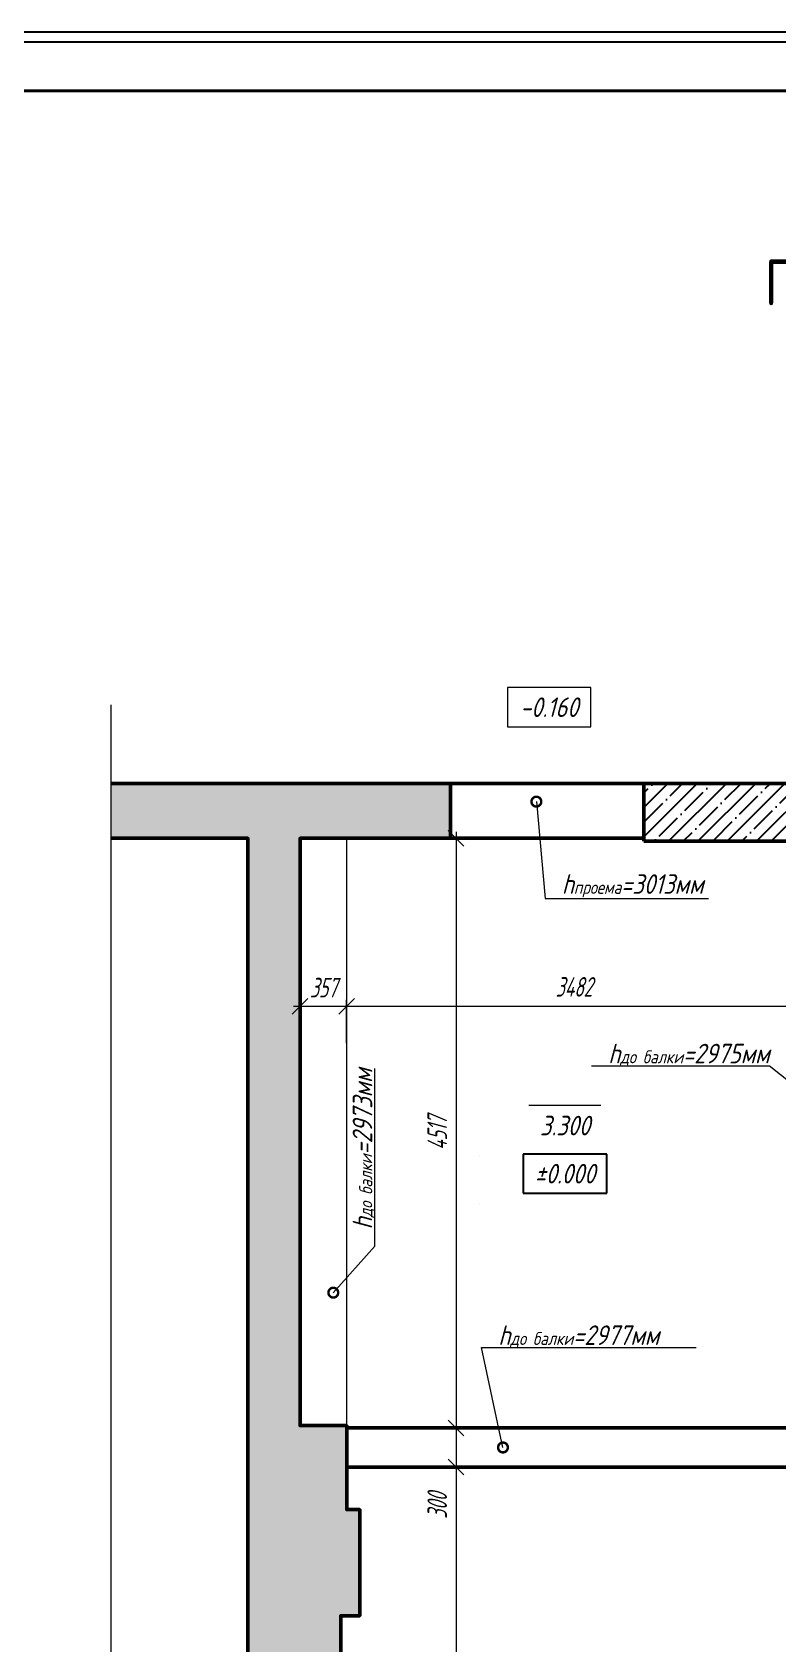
# Model space of a CAD drawing. Header units: millimetres. Extents: x -85477 to 745244, y -3684 to 128206.
# Drawn here: x 613658 to 619368, y 85019 to 97364 of the extents above; entities that cross this region are included whole.
import ezdxf
from ezdxf import colors
from ezdxf.entities.mleader import LeaderData, LeaderLine
from ezdxf.math import Vec2, Vec3

# ---------------------------------------------------------------- set-up
doc = ezdxf.new("R2010")
doc.units = ezdxf.units.MM
doc.linetypes.add('ACAD_ISO02W100', pattern=[15, 12, -3])
for name, color, linetype, lineweight in [('РАЗМЕРЫ', 5, 'Continuous', 15), ('СТЕНЫ 01', 7, 'Continuous', 50), ('ТЕКСТ', 106, 'Continuous', 20)]:
    doc.layers.add(name, color=color, linetype=linetype, lineweight=lineweight)
doc.layers.add('ФОРМАТ', color=7, linetype='Continuous')
doc.layers.add('ШТРИХОВКА', color=3, linetype='Continuous', transparency=0.5)
doc.styles.add('06', font='romans.shx', dxfattribs={"width": 0.6, "oblique": 10})
doc.styles.add('ism - 01', font='simplex.shx', dxfattribs={"width": 0.62, "oblique": 15, "height": 150})
doc.styles.add('ism - 02', font='simplex.shx', dxfattribs={"width": 0.8, "oblique": 15, "height": 150})
doc.styles.add('TITLE', font='romant.shx', dxfattribs={"width": 0.8})
doc.dimstyles.new('ism - 01', dxfattribs={"dimtxt": 150, "dimasz": 120, "dimexe": 50, "dimexo": 100, "dimgap": 65, "dimtad": 1, "dimdec": 0, "dimtxsty": 'ism - 01', "dimblk": 'OBLIQUE', "dimcen": 0, "dimdle": 50, "dimadec": 0, "dimazin": 0, "dimtfac": 1, "dimtdec": 0, "dimtmove": 0, "dimatfit": 3, "dimldrblk": 'OBLIQUE', "dimfxl": 1, "dimlwd": -1, "dimlwe": -1, "dimarcsym": 0})
doc.dimstyles.new('M_100', dxfattribs={"dimscale": 100, "dimtxt": 3, "dimasz": 2, "dimexe": 2, "dimexo": 1, "dimgap": 1, "dimtad": 1, "dimdec": 0, "dimzin": 1, "dimdsep": 46, "dimtxsty": '06', "dimblk1": 'OBLIQUE', "dimblk2": 'OBLIQUE', "dimsah": 1, "dimcen": 0, "dimdle": 2, "dimadec": 0, "dimazin": 0, "dimtfac": 1, "dimtdec": 0, "dimtmove": 1, "dimatfit": 3, "dimldrblk": 'OBLIQUE', "dimfxl": 1, "dimtolj": 1, "dimtzin": 0, "dimarcsym": 0})

# ---------------------------------------------------------------- blocks, each defined once
blk = doc.blocks.new('_DotSmall')
at = {"color": 0, "linetype": 'ByBlock', "const_width": 0.5}
blk.add_lwpolyline([(-0.0625, 0, 1), (0.0625, 0, 1)], format="xyb", close=True, dxfattribs=at)
blk = doc.blocks.new('*U316')
at = {"layer": 'ФОРМАТ', "linetype": 'ByBlock', "lineweight": -2, "ltscale": 1.333333}
blk.add_line((0, 594), (-420, 594), dxfattribs=at)
blk.add_lwpolyline([(-419, 1), (-1, 1), (-1, 593), (-419, 593)], close=True, dxfattribs=at)
at = {"layer": 'ФОРМАТ', "linetype": 'ByBlock', "lineweight": 40}
blk.add_lwpolyline([(-399, 588), (-6, 588), (-6, 6), (-399, 6)], close=True, dxfattribs=at)
blk = doc.blocks.new('*U125')
at = {"layer": 'РАЗМЕРЫ', "color": 0, "ltscale": 100}
blk.add_line((0, -11842.5), (0, 200), dxfattribs=at)
blk = doc.blocks.new('_Oblique')
at = {"color": 0, "lineweight": -2}
blk.add_line((-0.5, -0.5), (0.5, 0.5), dxfattribs=at)
blk = doc.blocks.new('*D982')
at = {"layer": 'Defpoints', "color": 0}
for p in [(616066, 89902), (615709, 89521), (616066, 89521)]:
    blk.add_point(p, dxfattribs=at)
at = {"layer": 'РАЗМЕРЫ', "color": 0}
for p, q in [((615659, 89902), (616116, 89902)), ((615709, 89621), (615709, 89952)), ((616066, 89621), (616066, 89952))]:
    blk.add_line(p, q, dxfattribs=at)
at = {"layer": 'РАЗМЕРЫ', "color": 0, "xscale": 120, "yscale": 120, "zscale": 120, "rotation": 180}
blk.add_blockref('_Oblique', (615709, 89902), dxfattribs=at)
at = {"layer": 'РАЗМЕРЫ', "color": 0, "xscale": 120, "yscale": 120, "zscale": 120}
blk.add_blockref('_Oblique', (616066, 89902), dxfattribs=at)
at = {"layer": 'РАЗМЕРЫ', "color": 0, "insert": (615888, 90045), "char_height": 150, "attachment_point": 5, "style": 'ism - 01'}
blk.add_mtext('357', dxfattribs=at)
blk = doc.blocks.new('*D986')
at = {"layer": 'Defpoints', "color": 0}
for p in [(619548, 89902), (616066, 89521), (619548, 89521)]:
    blk.add_point(p, dxfattribs=at)
at = {"layer": 'РАЗМЕРЫ', "color": 0}
for p, q in [((616016, 89902), (619598, 89902)), ((616066, 89621), (616066, 89952)), ((619548, 89621), (619548, 89952))]:
    blk.add_line(p, q, dxfattribs=at)
at = {"layer": 'РАЗМЕРЫ', "color": 0, "xscale": 120, "yscale": 120, "zscale": 120, "rotation": 180}
blk.add_blockref('_Oblique', (616066, 89902), dxfattribs=at)
at = {"layer": 'РАЗМЕРЫ', "color": 0, "xscale": 120, "yscale": 120, "zscale": 120}
blk.add_blockref('_Oblique', (619548, 89902), dxfattribs=at)
at = {"layer": 'РАЗМЕРЫ', "color": 0, "insert": (617807, 90051), "char_height": 150, "attachment_point": 5, "style": 'ism - 01'}
blk.add_mtext('3482', dxfattribs=at)
blk = doc.blocks.new('*D1014')
at = {"layer": 'Defpoints', "color": 0}
for p in [(616665, 91189), (616904, 86672), (617177, 86672)]:
    blk.add_point(p, dxfattribs=at)
at = {"layer": 'РАЗМЕРЫ', "color": 0}
for p, q in [((616904, 91239), (616904, 86622)), ((616765, 91189), (616954, 91189)), ((617077, 86672), (616854, 86672))]:
    blk.add_line(p, q, dxfattribs=at)
at = {"layer": 'РАЗМЕРЫ', "color": 0, "xscale": 120, "yscale": 120, "zscale": 120}
for p, rotation in [((616904, 91189), 90), ((616904, 86672), 270)]:
    blk.add_blockref('_Oblique', p, dxfattribs=dict(at, rotation=rotation))
at = {"layer": 'РАЗМЕРЫ', "color": 0, "insert": (616760, 88931), "char_height": 150, "attachment_point": 5, "rotation": 90, "style": 'ism - 01'}
blk.add_mtext('4517', dxfattribs=at)
blk = doc.blocks.new('*D1015')
at = {"layer": 'Defpoints', "color": 0}
for p in [(616570, 86672), (616697, 86372), (616904, 86372)]:
    blk.add_point(p, dxfattribs=at)
at = {"layer": 'РАЗМЕРЫ', "color": 0}
for p, q in [((616670, 86672), (616954, 86672)), ((616904, 86722), (616904, 86372)), ((616797, 86372), (616954, 86372)), ((616904, 86372), (616904, 85899))]:
    blk.add_line(p, q, dxfattribs=at)
at = {"layer": 'РАЗМЕРЫ', "color": 0, "xscale": 120, "yscale": 120, "zscale": 120}
for p, rotation in [((616904, 86672), 90), ((616904, 86372), 270)]:
    blk.add_blockref('_Oblique', p, dxfattribs=dict(at, rotation=rotation))
at = {"layer": 'РАЗМЕРЫ', "color": 0, "insert": (616760, 86076), "char_height": 150, "attachment_point": 5, "rotation": 90, "style": 'ism - 01'}
blk.add_mtext('300', dxfattribs=at)
blk = doc.blocks.new('*D1016')
at = {"layer": 'Defpoints', "color": 0}
for p in [(616344, 86372), (616344, 80664), (616904, 80664)]:
    blk.add_point(p, dxfattribs=at)
at = {"layer": 'РАЗМЕРЫ', "color": 0}
for p, q in [((616904, 86422), (616904, 80614)), ((616444, 86372), (616954, 86372)), ((616444, 80664), (616954, 80664))]:
    blk.add_line(p, q, dxfattribs=at)
at = {"layer": 'РАЗМЕРЫ', "color": 0, "xscale": 120, "yscale": 120, "zscale": 120}
for p, rotation in [((616904, 86372), 90), ((616904, 80664), 270)]:
    blk.add_blockref('_Oblique', p, dxfattribs=dict(at, rotation=rotation))
at = {"layer": 'РАЗМЕРЫ', "color": 0, "insert": (616760, 83518), "char_height": 150, "attachment_point": 5, "rotation": 90, "style": 'ism - 01'}
blk.add_mtext('5708', dxfattribs=at)
blk = doc.blocks.new('*D1163')
at = {"layer": 'Defpoints', "color": 0}
for p in [(617083, 88395), (617083, 88395), (617083, 88352)]:
    blk.add_point(p, dxfattribs=at)
at = {"layer": 'РАЗМЕРЫ', "color": 0, "lineweight": -2, "ltscale": 75}
for p, q in [((617418, 88770), (617418, 88470)), ((618058, 88470), (618058, 88770)), ((617083, 88395), (617083, 88395))]:
    blk.add_line(p, q, dxfattribs=at)
at = {"layer": 'РАЗМЕРЫ', "color": 0, "insert": (617738, 88620), "char_height": 150, "attachment_point": 5, "style": 'ism - 02', "bg_fill": 3, "box_fill_scale": 1.1, "bg_fill_color": 256, "bg_fill_true_color": 13158600, "bg_fill_transparency": 0}
blk.add_mtext('\\A1;%%P0.000', dxfattribs=at)
at = {"layer": 'РАЗМЕРЫ', "color": 0, "lineweight": -2, "ltscale": 75}
for p, q in [((618058, 88770), (617418, 88770)), ((617418, 88470), (618058, 88470))]:
    blk.add_line(p, q, dxfattribs=at)
blk = doc.blocks.new('_None')

msp = doc.modelspace()

# ---------------------------------------------------------------- hatches: boundary and pattern name
at = {"layer": 'ШТРИХОВКА', "true_color": 0x000000}
h = msp.add_hatch(dxfattribs=at)
h.set_pattern_fill('ANSI35', color=18, scale=25)
h.paths.add_polyline_path([(619858.5, 80021.3), (620158.5, 80021.3), (620158.5, 80593.3), (619858.5, 80593.3)], flags=16)
h.paths.add_polyline_path([(616231.5, 76160.3), (615947.5, 76160.3), (615947.5, 75600.3), (616231.5, 75600.3)], flags=16)
h.paths.add_polyline_path([(614263.4, 68894.3), (615258.5, 68894.3), (615258.5, 75600.3), (615558.5, 75600.3), (615558.5, 79603.3), (615309.5, 79603.3), (615309.5, 91189.3), (614263.4, 91189.4), (614263.4, 91609.4), (616861.5, 91609.4), (616861.5, 91189.3), (615709.5, 91189.3), (615709.5, 86690.3), (616066.5, 86690.3), (616066.5, 86047.3), (616166.5, 86047.3), (616166.5, 85233.3), (616021.5, 85233.3), (616021.5, 84078.3), (615576.5, 84078.3), (615576.5, 80623.3), (616321.5, 80623.3), (616321.5, 80503.3), (615576.5, 80503.3), (615576.5, 79978.3), (616207, 79978.3), (616207, 79553.3), (616006.6, 79553.3), (616006.6, 78543.3), (617636.6, 78543.3), (617636.6, 80503.3), (617335.5, 80503.3), (617335.5, 80623.3), (618057.8, 80623.3), (618057.8, 80503.3), (617756.6, 80503), (617758.6, 78553.6), (619444.4, 78554.1), (619444.5, 78683.8), (619534.1, 78683.3), (619534.1, 80503), (619454.5, 80503), (619454.5, 80503.3), (619074.5, 80503.3), (619074.5, 80623.3), (619454.5, 80623.3), (619454.5, 80878.3), (619858.5, 80878.3), (619858.5, 80713.3), (620278.5, 80713.3), (620278.5, 79901.3), (619805.5, 79901.3), (619805.5, 78649.3), (619895.5, 78649.3), (619895.5, 78229.3), (615947.5, 78229.3), (615947.5, 76280.3), (616351.5, 76280.3), (616351.5, 75480.3), (616153.5, 75480.3), (616153.5, 75210.3), (615558.5, 75210.3), (615558.5, 70568.3), (615996.5, 70568.3), (615996.5, 69418.3), (616146.5, 69418.3), (616146.5, 68894.3), (616436.5, 68894.3), (616436.5, 68360.3), (614263.4, 68360.3)])
h = msp.add_hatch(dxfattribs=at)
h.set_pattern_fill('ANSI35', color=18, scale=25)
h.paths.add_polyline_path([(623038.5, 91175.3), (624200.5, 91175.3), (624200.5, 91609.3), (623038.5, 91609.3)])
h.paths.add_polyline_path([(618341.5, 91166.3), (620534.5, 91166.3), (620534.5, 91609.3), (618341.5, 91609.3)])

# ---------------------------------------------------------------- linework, layer by layer
at = {"layer": 'РАЗМЕРЫ', "color": 1}
for p, q in [((617297.4, 92343.1), (617297.4, 92043.1)), ((617937.6, 92043.1), (617937.6, 92343.1))]:
    msp.add_line(p, q, dxfattribs=at)
at = {"layer": 'РАЗМЕРЫ'}
msp.add_line((618014.2, 89141.6), (617462.3, 89141.6), dxfattribs=at)
at = {"layer": 'РАЗМЕРЫ', "color": 0, "ltscale": 0.5}
msp.add_lwpolyline([(615309.5, 79603.3), (615309.5, 91189.3), (614263.4, 91189.4), (614263.4, 91609.4), (616861.5, 91609.4), (616861.5, 91189.3), (615709.5, 91189.3), (615709.5, 86690.3), (616066.5, 86690.3), (616066.5, 86047.3), (616166.5, 86047.3), (616166.5, 85233.3), (616021.5, 85233.3), (616021.5, 84078.3)], dxfattribs=at)
at = {"layer": 'РАЗМЕРЫ', "color": 0, "linetype": 'ACAD_ISO02W100', "ltscale": 0.5, "transparency": 33554534}
msp.add_lwpolyline([(615709.5, 91189.3), (615709.5, 86690.3), (616066.5, 86690.3), (616066.5, 91189.3)], close=True, dxfattribs=at)
at = {"layer": 'СТЕНЫ 01'}
for points in [[(614263.4, 91609.4), (616861.5, 91609.3), (616861.5, 91189.3), (615709.5, 91189.3), (615709.5, 86690.3), (616066.5, 86690.3), (616066.5, 86047.3), (616166.5, 86047.3), (616166.5, 85233.3), (616021.5, 85233.3), (616021.5, 84078.3)], [(614263.4, 68894.3), (615258.5, 68894.3), (615258.5, 75600.3), (615558.5, 75600.3), (615558.5, 79603.3), (615309.5, 79603.3), (615309.5, 91189.3), (614263.4, 91189.4)]]:
    msp.add_lwpolyline(points, dxfattribs=at)
for points in [[(618341.5, 91609.3), (616861.5, 91609.3), (616861.5, 91189.3), (618341.5, 91189.3)], [(618341.5, 91166.3), (620534.5, 91166.3), (620534.5, 91609.3), (618341.5, 91609.3)]]:
    msp.add_lwpolyline(points, close=True, dxfattribs=at)
at = {"layer": 'ТЕКСТ', "color": 0}
for p, q in [((617519.4, 91470), (617586.4, 90726.9)), ((615964, 87708.6), (616282.7, 88065.3))]:
    msp.add_line(p, q, dxfattribs=at)

# ---------------------------------------------------------------- block references
at = {"layer": 'РАЗМЕРЫ', "color": 0}
msp.add_blockref('*U125', (614263.4, 92011.4), dxfattribs=at)
at = {"layer": 'ТЕКСТ', "color": 0, "xscale": 150, "yscale": 150, "zscale": 150}
for p, rotation in [((617519.4, 91470), 128.7902457439539), ((615964, 87708.6), 228.2247621640149)]:
    msp.add_blockref('_DotSmall', p, dxfattribs=dict(at, rotation=rotation))

# ---------------------------------------------------------------- texts
at = {"color": 0, "lineweight": 25, "insert": (606727.9, 95621.4), "char_height": 350, "attachment_point": 1, "style": 'TITLE'}
msp.add_mtext_dynamic_manual_height_columns('\\pxqc;План высотных отметок\\P{\\H0.88889x;М 1:75}', width=29475, gutter_width=1500, heights=[0], dxfattribs=at)

# ---------------------------------------------------------------- dimensions: what is measured, and where the dimension line sits
at = {"layer": 'РАЗМЕРЫ'}
for base, p1, p2, picture, middle in [((616066.5, 89902.3), (615709.5, 89521.4), (616066.5, 89521.4), '*D982', (615888, 90045.4)), ((619548.5, 89902.3), (616066.5, 89521.4), (619548.5, 89521.4), '*D986', (617807.5, 90051.2))]:
    dim = msp.add_linear_dim(base=base, p1=p1, p2=p2, dimstyle='ism - 01', override={"dimlfac": 1, "dimtxsty": 'ism - 01', "dimtolj": 0}, dxfattribs=at)
    dim.commit()
    dim.dimension.update_dxf_attribs({"geometry": picture, "text_midpoint": middle})
for base, p1, p2, picture, middle in [((616903.5, 86372.3), (616570.2, 86672.3), (616697.2, 86372.3), '*D1015', (616760.4, 86075.7)), ((616903.5, 80664.2), (616344, 86372.3), (616344, 80664.2), '*D1016', (616760.4, 83518.3))]:
    dim = msp.add_linear_dim(base=base, p1=p1, p2=p2, angle=90, dimstyle='ism - 01', override={"dimlfac": 1, "dimtxsty": 'ism - 01', "dimtolj": 0}, dxfattribs=at)
    dim.commit()
    dim.dimension.update_dxf_attribs({"geometry": picture, "text_midpoint": middle})

# ---------------------------------------------------------------- next in the draw order: leaders
at = {"layer": 'ТЕКСТ', "color": 0}
ml = msp.add_multileader_mtext('Standard', dxfattribs=at)
ml.set_content('h{\\H0.66667x;до балки}=2977мм', style='ism - 02')
ml.set_leader_properties(linetype='ByLayer', lineweight=-1)
ml.set_arrow_properties(name='DOTSMALL')
ml.build(insert=Vec2(0, 0))
ml.multileader.update_dxf_attribs({"text_left_attachment_type": 6, "text_right_attachment_type": 6, "arrow_head_size": 150})
ctx = ml.context
ctx.base_point, ctx.char_height, ctx.arrow_head_size, ctx.plane_origin = Vec3(553258.6, 87274.5), 150, 150, Vec3(615987.2, 85156.7)
ctx.left_attachment, ctx.right_attachment = 6, 6
notes = []
notes.append((ctx, [(0, (1, 1, 0), (617100.1, 87287.6), (1, 0), 125.7, [(0, [(617263.4, 86522.8)], 0, [])])]))
ctx.mtext.insert, ctx.mtext.flow_direction = Vec3(617227.8, 87457.9), 5
ctx.mtext.has_bg_fill, ctx.mtext.bg_color, ctx.mtext.bg_scale_factor, ctx.mtext.bg_transparency, ctx.mtext.use_window_bg_color = 1, -1073741824, 1.1, 0, 1
for ctx, leaders in notes:
    for number, flags, end, landing, length, lines in leaders:
        leader = LeaderData()
        leader.index, (leader.has_last_leader_line, leader.has_dogleg_vector, leader.attachment_direction) = number, flags
        leader.last_leader_point, leader.dogleg_vector, leader.dogleg_length = Vec3(end), Vec3(landing), length
        for number, points, colour, breaks in lines:
            line = LeaderLine()
            line.index, line.vertices, line.color, line.breaks = number, Vec3.list(points), colors.encode_raw_color(colour), breaks
            leader.lines.append(line)
        ctx.leaders.append(leader)

# ---------------------------------------------------------------- next in the draw order: linework, layer by layer
at = {"layer": 'СТЕНЫ 01'}
msp.add_lwpolyline([(616066.5, 86672.3), (616066.5, 86372.3), (619548.5, 86372.3), (619548.5, 86672.3)], close=True, dxfattribs=at)

# ---------------------------------------------------------------- next in the draw order: block references
at = {"layer": 'ФОРМАТ', "ltscale": 1.333333, "xscale": 75, "yscale": 75, "zscale": 75}
msp.add_blockref('*U316', (639864.2, 52813.5), dxfattribs=at)

# ---------------------------------------------------------------- next in the draw order: dimensions: what is measured, and where the dimension line sits
at = {"layer": 'РАЗМЕРЫ'}
dim = msp.add_linear_dim(base=(616903.5, 86672.3), p1=(616664.8, 91189.3), p2=(617176.7, 86672.3), angle=90, dimstyle='ism - 01', override={"dimlfac": 1, "dimtxsty": 'ism - 01', "dimtolj": 0}, dxfattribs=at)
dim.commit()
dim.dimension.update_dxf_attribs({"geometry": '*D1014', "text_midpoint": (616760.4, 88930.8)})

# ---------------------------------------------------------------- next in the draw order: texts
at = {"layer": 'РАЗМЕРЫ', "color": 1, "insert": (617617.5, 92193.1), "char_height": 150, "attachment_point": 5, "style": 'ism - 02', "bg_fill": 3, "box_fill_scale": 1.1, "bg_fill_color": 256, "bg_fill_true_color": 13158600, "bg_fill_transparency": 0}
msp.add_mtext('{\\A1;-0.160}', dxfattribs=at)
at = {"layer": 'РАЗМЕРЫ', "insert": (617738.3, 88988.5), "char_height": 150, "attachment_point": 5, "style": 'ism - 02', "bg_fill": 3, "box_fill_scale": 1.1, "bg_fill_color": 256, "bg_fill_true_color": 13158600, "bg_fill_transparency": 0}
msp.add_mtext('\\A1;3.300', dxfattribs=at)
at = {"layer": 'ТЕКСТ', "color": 0, "char_height": 150, "attachment_point": 1, "style": 'ism - 02', "bg_fill": 3, "box_fill_scale": 1.1, "bg_fill_color": 256, "bg_fill_transparency": 0}
for s, insert in [('h{\\H0.66667x;проема}=3013мм', (617714.1, 90913.5)), ('h{\\H0.66667x;до балки}=2975мм', (618069.6, 89615.3))]:
    msp.add_mtext(s, dxfattribs=dict(at, insert=insert))
at = {"layer": 'ТЕКСТ', "color": 0, "insert": (616112.4, 88193), "char_height": 150, "attachment_point": 1, "rotation": 90, "style": 'ism - 02', "bg_fill": 3, "box_fill_scale": 1.1, "bg_fill_color": 256, "bg_fill_transparency": 0}
msp.add_mtext('h{\\H0.66667x;до балки}=2973мм', dxfattribs=at)

# ---------------------------------------------------------------- next in the draw order: dimensions: what is measured, and where the dimension line sits
at = {"layer": 'РАЗМЕРЫ', "ltscale": 75}
dim = msp.add_linear_dim(base=(617083.1, 88394.9), p1=(617083.1, 88394.9), p2=(617083.1, 88351.5), angle=180, text='%%P0.000', dimstyle='M_100', override={"dimscale": 75, "dimasz": 0, "dimgap": -1, "dimlfac": 1, "dimtxsty": 'ism - 02', "dimblk1": 'None', "dimblk2": 'None', "dimsah": 1, "dimdle": 0, "dimse1": 1, "dimse2": 1, "dimsd1": 1, "dimsd2": 1, "dimfxl": 0, "dimtfill": 1, "dimtolj": 1}, dxfattribs=at)
dim.commit()
dim.dimension.update_dxf_attribs({"geometry": '*D1163', "text_midpoint": (617738.2, 88394.9), "dimtype": 160})

# ---------------------------------------------------------------- next in the draw order: linework, layer by layer
at = {"layer": 'РАЗМЕРЫ', "color": 1}
for p, q in [((617937.6, 92343.1), (617297.4, 92343.1)), ((617297.4, 92043.1), (617937.6, 92043.1))]:
    msp.add_line(p, q, dxfattribs=at)
at = {"layer": 'РАЗМЕРЫ'}
msp.add_line((617083.1, 88760.4), (617083.1, 88760.4), dxfattribs=at)
at = {"layer": 'ТЕКСТ', "color": 0}
for p, q in [((617586.4, 90726.9), (617712.1, 90726.9)), ((617712.1, 90726.9), (618837.4, 90726.9)), ((616282.7, 88191), (616282.7, 89425.5)), ((617941.9, 89445), (618067.6, 89445)), ((618067.6, 89445), (619302, 89445)), ((619704.8, 89126.4), (619302, 89445)), ((616282.7, 88065.3), (616282.7, 88191))]:
    msp.add_line(p, q, dxfattribs=at)

doc.saveas('drawing.dxf')
